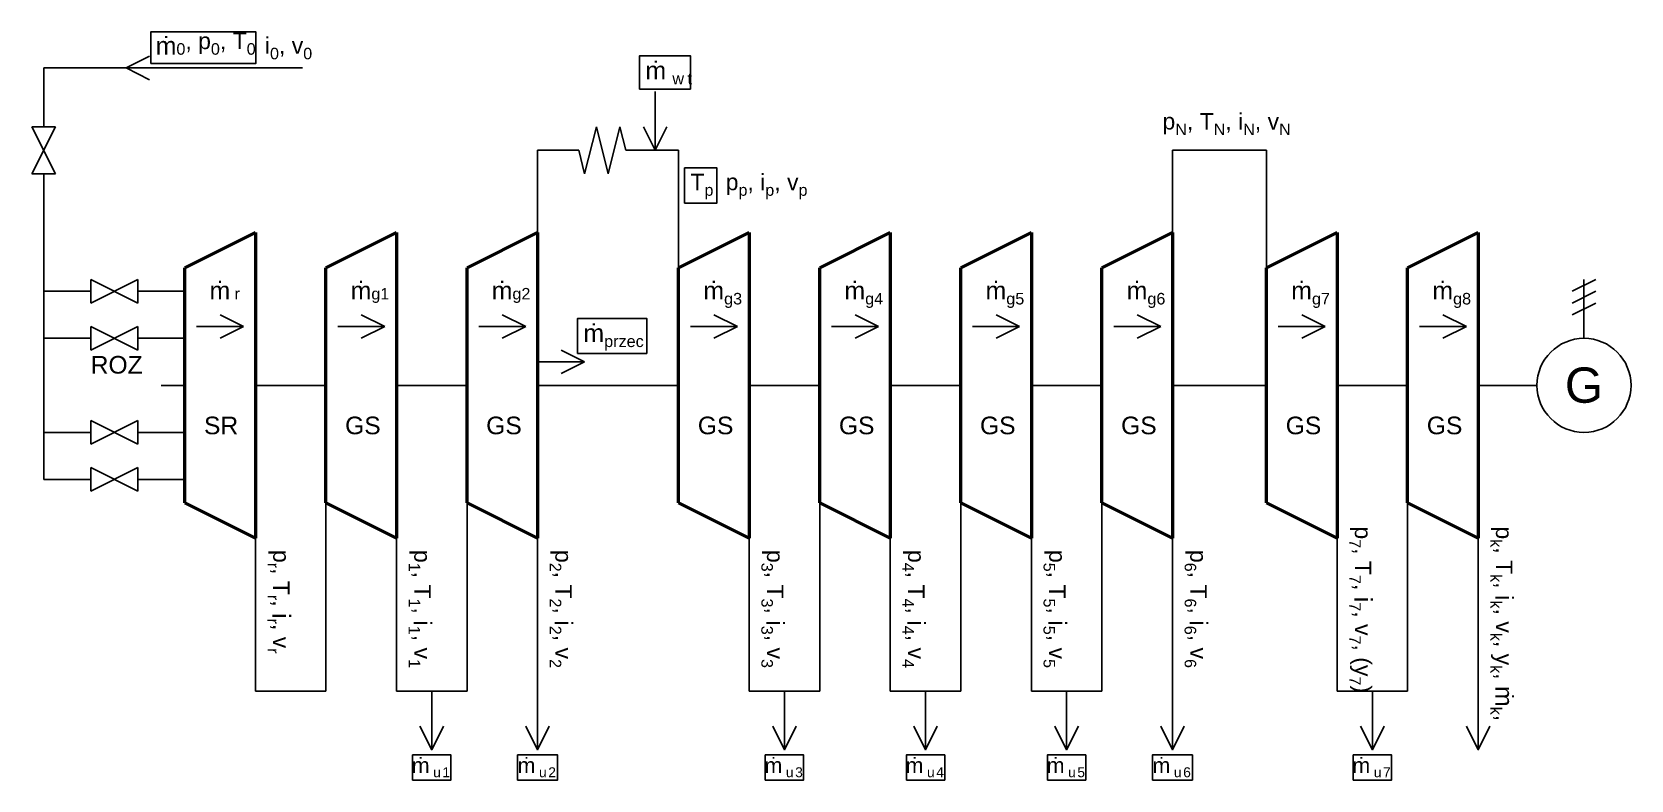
# Model space of a CAD drawing. Header units: millimetres. Extents: x -130 to 1230, y -336 to 301.
import ezdxf

# ---------------------------------------------------------------- set-up
doc = ezdxf.new("R2010")
doc.units = ezdxf.units.MM
doc.styles.add('Annotative', font='arial.ttf')
doc.styles.get("Standard").update_dxf_attribs({"font": 'arial.ttf'})

msp = doc.modelspace()

# ---------------------------------------------------------------- linework, layer by layer
at = {"lineweight": 25}
for p, q in [((-50, 270), (-30, 280)), ((-120, 270), (100, 270)), ((-120, 270), (-120, 220)), ((-50, 270), (-30, 260)), ((-130, 220), (-110, 180)), ((-130, 180), (-110, 220)), ((-120, 220), (-130, 220)), ((-110, 220), (-120, 220)), ((340, 180), (350, 220)), ((350, 220), (360, 180)), ((360, 180), (370, 220)), ((370, 220), (375, 200)), ((400, 200), (410, 220)), ((300, 130), (300, 200)), ((300, 200), (335, 200)), ((335, 200), (340, 180)), ((375, 200), (420, 200)), ((420, 200), (420, 100)), ((840, 130), (840, 200)), ((840, 200), (920, 200)), ((920, 200), (920, 100)), ((-110, 180), (-130, 180)), ((-120, -80), (-120, 180)), ((-80, 70), (-40, 90)), ((-40, 70), (-80, 90)), ((-80, 90), (-80, 70)), ((-40, 90), (-40, 70)), ((1180, 80), (1200, 90)), ((1190, 40), (1190, 90)), ((1190, 90), (1190, 90)), ((-80, 80), (-120, 80)), ((0, 80), (-40, 80)), ((1180, 70), (1200, 80)), ((1180, 60), (1200, 70)), ((50, 50), (30, 60)), ((170, 50), (150, 60)), ((290, 50), (270, 60)), ((470, 50), (450, 60)), ((590, 50), (570, 60)), ((710, 50), (690, 60)), ((830, 50), (810, 60)), ((970, 50), (950, 60)), ((1090, 50), (1070, 60)), ((-80, 30), (-40, 50)), ((-40, 30), (-80, 50)), ((-80, 50), (-80, 30)), ((-40, 50), (-40, 30)), ((10, 50), (50, 50)), ((50, 50), (30, 40)), ((130, 50), (170, 50)), ((170, 50), (150, 40)), ((250, 50), (290, 50)), ((290, 50), (270, 40)), ((430, 50), (470, 50)), ((470, 50), (450, 40)), ((550, 50), (590, 50)), ((590, 50), (570, 40)), ((670, 50), (710, 50)), ((710, 50), (690, 40)), ((790, 50), (830, 50)), ((830, 50), (810, 40)), ((930, 50), (970, 50)), ((970, 50), (950, 40)), ((1050, 50), (1090, 50)), ((1090, 50), (1070, 40)), ((-80, 40), (-120, 40)), ((0, 40), (-40, 40)), ((340, 20), (320, 30)), ((300, 20), (340, 20)), ((340, 20), (320, 10)), ((-20, 0), (0, 0)), ((60, 0), (120, 0)), ((180, 0), (240, 0)), ((300, 0), (420, 0)), ((400, 0), (405, 0)), ((480, 0), (540, 0)), ((600, 0), (660, 0)), ((720, 0), (780, 0)), ((840, 0), (920, 0)), ((980, 0), (1040, 0)), ((1100, 0), (1150, 0)), ((-80, -40), (-120, -40)), ((-80, -30), (-40, -50)), ((-40, -30), (-80, -50)), ((-80, -50), (-80, -30)), ((-40, -50), (-40, -30)), ((0, -40), (-40, -40)), ((-80, -80), (-120, -80)), ((-80, -70), (-40, -90)), ((-40, -70), (-80, -90)), ((-80, -90), (-80, -70)), ((-40, -90), (-40, -70)), ((0, -80), (-40, -80)), ((120, -260), (120, -80)), ((240, -260), (240, -80)), ((540, -260), (540, -80)), ((660, -260), (660, -80)), ((780, -260), (780, -80)), ((1040, -260), (1040, -80)), ((60, -130), (60, -260)), ((180, -130), (180, -260)), ((480, -130), (480, -260)), ((600, -130), (600, -260)), ((720, -130), (720, -260)), ((980, -130), (980, -260)), ((60, -260), (120, -260)), ((180, -260), (240, -260)), ((480, -260), (540, -260)), ((600, -260), (660, -260)), ((720, -260), (780, -260)), ((980, -260), (1040, -260)), ((210, -310), (220, -290)), ((300, -310), (310, -290)), ((510, -310), (520, -290)), ((630, -310), (640, -290)), ((750, -310), (760, -290)), ((840, -310), (850, -290)), ((1010, -310), (1020, -290)), ((1100, -310), (1110, -290))]:
    msp.add_line(p, q, dxfattribs=at)
at = {"lineweight": 50}
for p, q in [((0, 100), (60, 130)), ((60, 130), (60, -130)), ((120, 100), (180, 130)), ((180, 130), (180, -130)), ((240, 100), (300, 130)), ((300, 130), (300, -130)), ((420, 100), (480, 130)), ((480, 130), (480, -130)), ((540, 100), (600, 130)), ((600, 130), (600, -130)), ((660, 100), (720, 130)), ((720, 130), (720, -130)), ((780, 100), (840, 130)), ((840, 130), (840, -130)), ((920, 100), (980, 130)), ((980, 130), (980, -130)), ((1040, 100), (1100, 130)), ((1100, 130), (1100, -130)), ((0, -100), (0, 100)), ((120, -100), (120, 100)), ((240, -100), (240, 100)), ((420, -100), (420, 100)), ((540, -100), (540, 100)), ((660, -100), (660, 100)), ((780, -100), (780, 100)), ((920, -100), (920, 100)), ((1040, -100), (1040, 100)), ((0, -100), (60, -130)), ((120, -100), (180, -130)), ((240, -100), (300, -130)), ((420, -100), (480, -130)), ((540, -100), (600, -130)), ((660, -100), (720, -130)), ((780, -100), (840, -130)), ((920, -100), (980, -130)), ((1040, -100), (1100, -130))]:
    msp.add_line(p, q, dxfattribs=at)
at = {"lineweight": 25}
for points in [[(-29, 273.9), (-29, 300.6), (60.5, 300.6), (60.5, 273.9)], [(386.8, 252), (386.8, 280.3), (430, 280.3), (430, 252)], [(425.1, 155.1), (425.1, 184.9), (452.6, 184.9), (452.6, 155.1)], [(334.1, 27.2), (334.1, 56.9), (392.8, 56.9), (392.8, 27.2)], [(193.7, -335.7), (193.7, -314.3), (226.3, -314.3), (226.3, -335.7)], [(283, -335.7), (283, -314.3), (317, -314.3), (317, -335.7)], [(493.7, -335.7), (493.7, -314.3), (526.3, -314.3), (526.3, -335.7)], [(613.7, -335.7), (613.7, -314.3), (646.3, -314.3), (646.3, -335.7)], [(733.7, -335.7), (733.7, -314.3), (766.3, -314.3), (766.3, -335.7)], [(823, -335.7), (823, -314.3), (857, -314.3), (857, -335.7)], [(993.7, -335.7), (993.7, -314.3), (1026.3, -314.3), (1026.3, -335.7)]]:
    msp.add_lwpolyline(points, close=True, dxfattribs=at)
for points in [[(400, 250), (400, 200), (390, 220)], [(300, -130), (300, -260), (300, -310), (290, -290)], [(840, -130), (840, -260), (840, -310), (830, -290)], [(1100, -130), (1100, -260), (1100, -310), (1090, -290)], [(210, -260), (210, -310), (200, -290)], [(510, -260), (510, -310), (500, -290)], [(630, -260), (630, -310), (620, -290)], [(750, -260), (750, -310), (740, -290)], [(1010, -260), (1010, -310), (1000, -290)]]:
    msp.add_lwpolyline(points, dxfattribs=at)
msp.add_circle((1190, 0), 40, dxfattribs=at)

# ---------------------------------------------------------------- texts
for s, width, heights, insert, char_height, attachment_point in [('{\\H1.0833x;ṁ\\A1;\\H0.64617x;\\S^ 0;\\H1.4286x;, \\H0.99999x;p\\H0.7x;\\S^ 0;\\H1.4286x;, T\\H0.7x;\\S^ 0;\\H1.4286x; }', 138.441, [0], (-24.8, 296.4), 14, 1), ('\\A1;i{\\H0.7x;\\S^ 0;\\H1.4286x;, v\\H0.7x;\\S^ 0;}', 49.621, [0], (68.1, 296.1), 14, 1), ('\\A1;{\\H1.0833x;\\T1.3;ṁ\\H0.65x;\\S^ wt;}', 59.046, [0], (391.7, 275.4), 14, 1), ('\\A1;p{\\H0.7x;\\S^ N;\\H1.4286x;, }T{\\H0.7x;\\S^ N;\\H1.4286x;, }i{\\H0.7x;\\S^ N;\\H1.4286x;, v\\H0.7x;\\S^ N;}', 108.614, [0], (831.5, 231.6), 14, 1), ('\\A1;T{\\H0.7x;\\S^ p;}', 20, [0], (430, 180), 14, 1), ('\\A1;p{\\H0.7x;\\S^ p;\\H1.4286x;, }i{\\H0.7x;\\S^ p;\\H1.4286x;, v\\H0.7x;\\S^ p;}', 108.614, [0], (460, 180), 14, 1), ('{\\H1.0833x;\\T1.2;ṁ\\A1;\\H0.64617x;\\S^ r;}', 39.046, [0], (21, 88.2), 14, 1), ('{\\H1.0833x;ṁ\\A1;\\H0.64617x;\\S^ g1;}', 31.02, [0], (141, 88.2), 14, 1), ('{\\H1.0833x;ṁ\\A1;\\H0.64617x;\\S^ g2;}', 31.02, [0], (261, 88.2), 14, 1), ('\\A1;{\\H1.0833x;ṁ\\H0.65x;\\S^ g3;}', 59.046, [16], (441, 88.2), 14, 1), ('\\A1;{\\H1.0833x;ṁ\\H0.65x;\\S^ g4;}', 31.02, [0], (561, 88.2), 14, 1), ('\\A1;{\\H1.0833x;ṁ\\H0.65x;\\S^ g5;}', 31.02, [0], (681, 88.2), 14, 1), ('\\A1;{\\H1.0833x;ṁ\\H0.65x;\\S^ g6;}', 31.02, [0], (801, 88.2), 14, 1), ('\\A1;{\\H1.0833x;ṁ\\H0.65x;\\S^ g7;}', 31.02, [0], (941, 88.2), 14, 1), ('\\A1;{\\H1.0833x;ṁ\\H0.65x;\\S^ g8;}', 31.02, [0], (1061, 88.2), 14, 1), ('\\A1;{\\H1.0833x;ṁ\\H0.65x;\\S^ przec;}', 59.046, [0], (339, 52), 14, 1), ('G', 40, [0], (1190, 0), 30, 5), ('\\A1;{\\H1.0833x;\\T1.2;ṁ\\H0.65x;\\S^ u1;}', 31.02, [0], (210, -325), 12, 5), ('\\A1;{\\H1.0833x;\\T1.2;ṁ\\H0.65x;\\S^ u2;}', 31.02, [0], (300, -325), 12, 5), ('\\A1;{\\H1.0833x;\\T1.2;ṁ\\H0.65x;\\S^ u3;}', 31.02, [0], (510, -325), 12, 5), ('\\A1;{\\H1.0833x;\\T1.2;ṁ\\H0.65x;\\S^ u4;}', 31.02, [0], (630, -325), 12, 5), ('\\A1;{\\H1.0833x;\\T1.2;ṁ\\H0.65x;\\S^ u5;}', 31.02, [0], (750, -325), 12, 5), ('\\A1;{\\H1.0833x;\\T1.2;ṁ\\H0.65x;\\S^ u6;}', 31.02, [0], (840, -325), 12, 5), ('\\A1;{\\H1.0833x;\\T1.2;ṁ\\H0.65x;\\S^ u7;}', 31.02, [0], (1010, -325), 12, 5)]:
    msp.add_mtext_dynamic_manual_height_columns(s, width=width, gutter_width=12.5, heights=heights, dxfattribs=dict(at, insert=insert, char_height=char_height, attachment_point=attachment_point))
at = {"lineweight": 25, "char_height": 15, "attachment_point": 1, "style": 'Annotative'}
for s, insert in [('ROZ', (-80.1, 25)), ('SR', (16.3, -26.6)), ('GS', (136.3, -26.6)), ('GS', (256.3, -26.6)), ('GS', (436.3, -26.6)), ('GS', (556.3, -26.6)), ('GS', (676.3, -26.6)), ('GS', (796.3, -26.6)), ('GS', (936.3, -26.6)), ('GS', (1056.3, -26.6))]:
    msp.add_mtext_dynamic_manual_height_columns(s, width=29.605, gutter_width=12.5, heights=[10.3], dxfattribs=dict(at, insert=insert))
at = {"lineweight": 25, "char_height": 14, "attachment_point": 4, "rotation": 270}
for s, width, insert in [('\\A1;p{\\H0.7x;\\S^ 7;\\H1.4286x;, }T{\\H0.7x;\\S^ 7;\\H1.4286x;, \\H1.0833x;i\\H0.65x;\\S^ 7;\\H1.4202x;, }v{\\H0.7x;\\S^ 7;\\H1.4286x;,} ({\\H0.99995x;y\\H0.7x;\\S^ 7;\\H1.4286x;)}', 138.441, (1000, -120)), ('\\A1;p{\\H0.7x;\\S^ k;\\H1.4286x;, }T{\\H0.7x;\\S^ k;\\H1.4286x;, \\H1.0833x;i\\H0.65x;\\S^ k;\\H1.4202x;, }v{\\H0.7x;\\S^ k;\\H1.4286x;, }y{\\H0.7x;\\S^ k;\\H1.4286x;, \\H1.0833x;ṁ\\H0.64617x;\\S^ k;\\H1.4286x;, }', 180, (1120, -120)), ('\\A1;p{\\H0.7x;\\S^ r;\\H1.4286x;, }T{\\H0.7x;\\S^ r;\\H1.4286x;, \\H1.0833x;i\\H0.65x;\\S^ r;\\H1.4202x;, }v{\\H0.7x;\\S^ r;}', 138.441, (80, -140)), ('\\A1;p{\\H0.7x;\\S^ 1;\\H1.4286x;, }T{\\H0.7x;\\S^ 1;\\H1.4286x;, \\H1.0833x;i\\H0.65x;\\S^ 1;\\H1.4202x;, }v{\\H0.7x;\\S^ 1;}', 138.441, (200, -140)), ('\\A1;p{\\H0.7x;\\S^ 2;\\H1.4286x;, }T{\\H0.7x;\\S^ 2;\\H1.4286x;, \\H1.0833x;i\\H0.65x;\\S^ 2;\\H1.4202x;, }v{\\H0.7x;\\S^ 2;}', 138.441, (320, -140)), ('\\A1;p{\\H0.7x;\\S^ 3;\\H1.4286x;, }T{\\H0.7x;\\S^ 3;\\H1.4286x;, \\H1.0833x;i\\H0.65x;\\S^ 3;\\H1.4202x;, }v{\\H0.7x;\\S^ 3;}', 138.441, (500, -140)), ('\\A1;p{\\H0.7x;\\S^ 4;\\H1.4286x;, }T{\\H0.7x;\\S^ 4;\\H1.4286x;, \\H1.0833x;i\\H0.65x;\\S^ 4;\\H1.4202x;, }v{\\H0.7x;\\S^ 4;}', 138.441, (620, -140)), ('\\A1;p{\\H0.7x;\\S^ 5;\\H1.4286x;, }T{\\H0.7x;\\S^ 5;\\H1.4286x;, \\H1.0833x;i\\H0.65x;\\S^ 5;\\H1.4202x;, }v{\\H0.7x;\\S^ 5;}', 138.441, (740, -140)), ('\\A1;p{\\H0.7x;\\S^ 6;\\H1.4286x;, }T{\\H0.7x;\\S^ 6;\\H1.4286x;, \\H1.0833x;i\\H0.65x;\\S^ 6;\\H1.4202x;, }v{\\H0.7x;\\S^ 6;}', 138.441, (860, -140))]:
    msp.add_mtext_dynamic_manual_height_columns(s, width=width, gutter_width=12.5, heights=[0], dxfattribs=dict(at, insert=insert))

doc.saveas('drawing.dxf')
